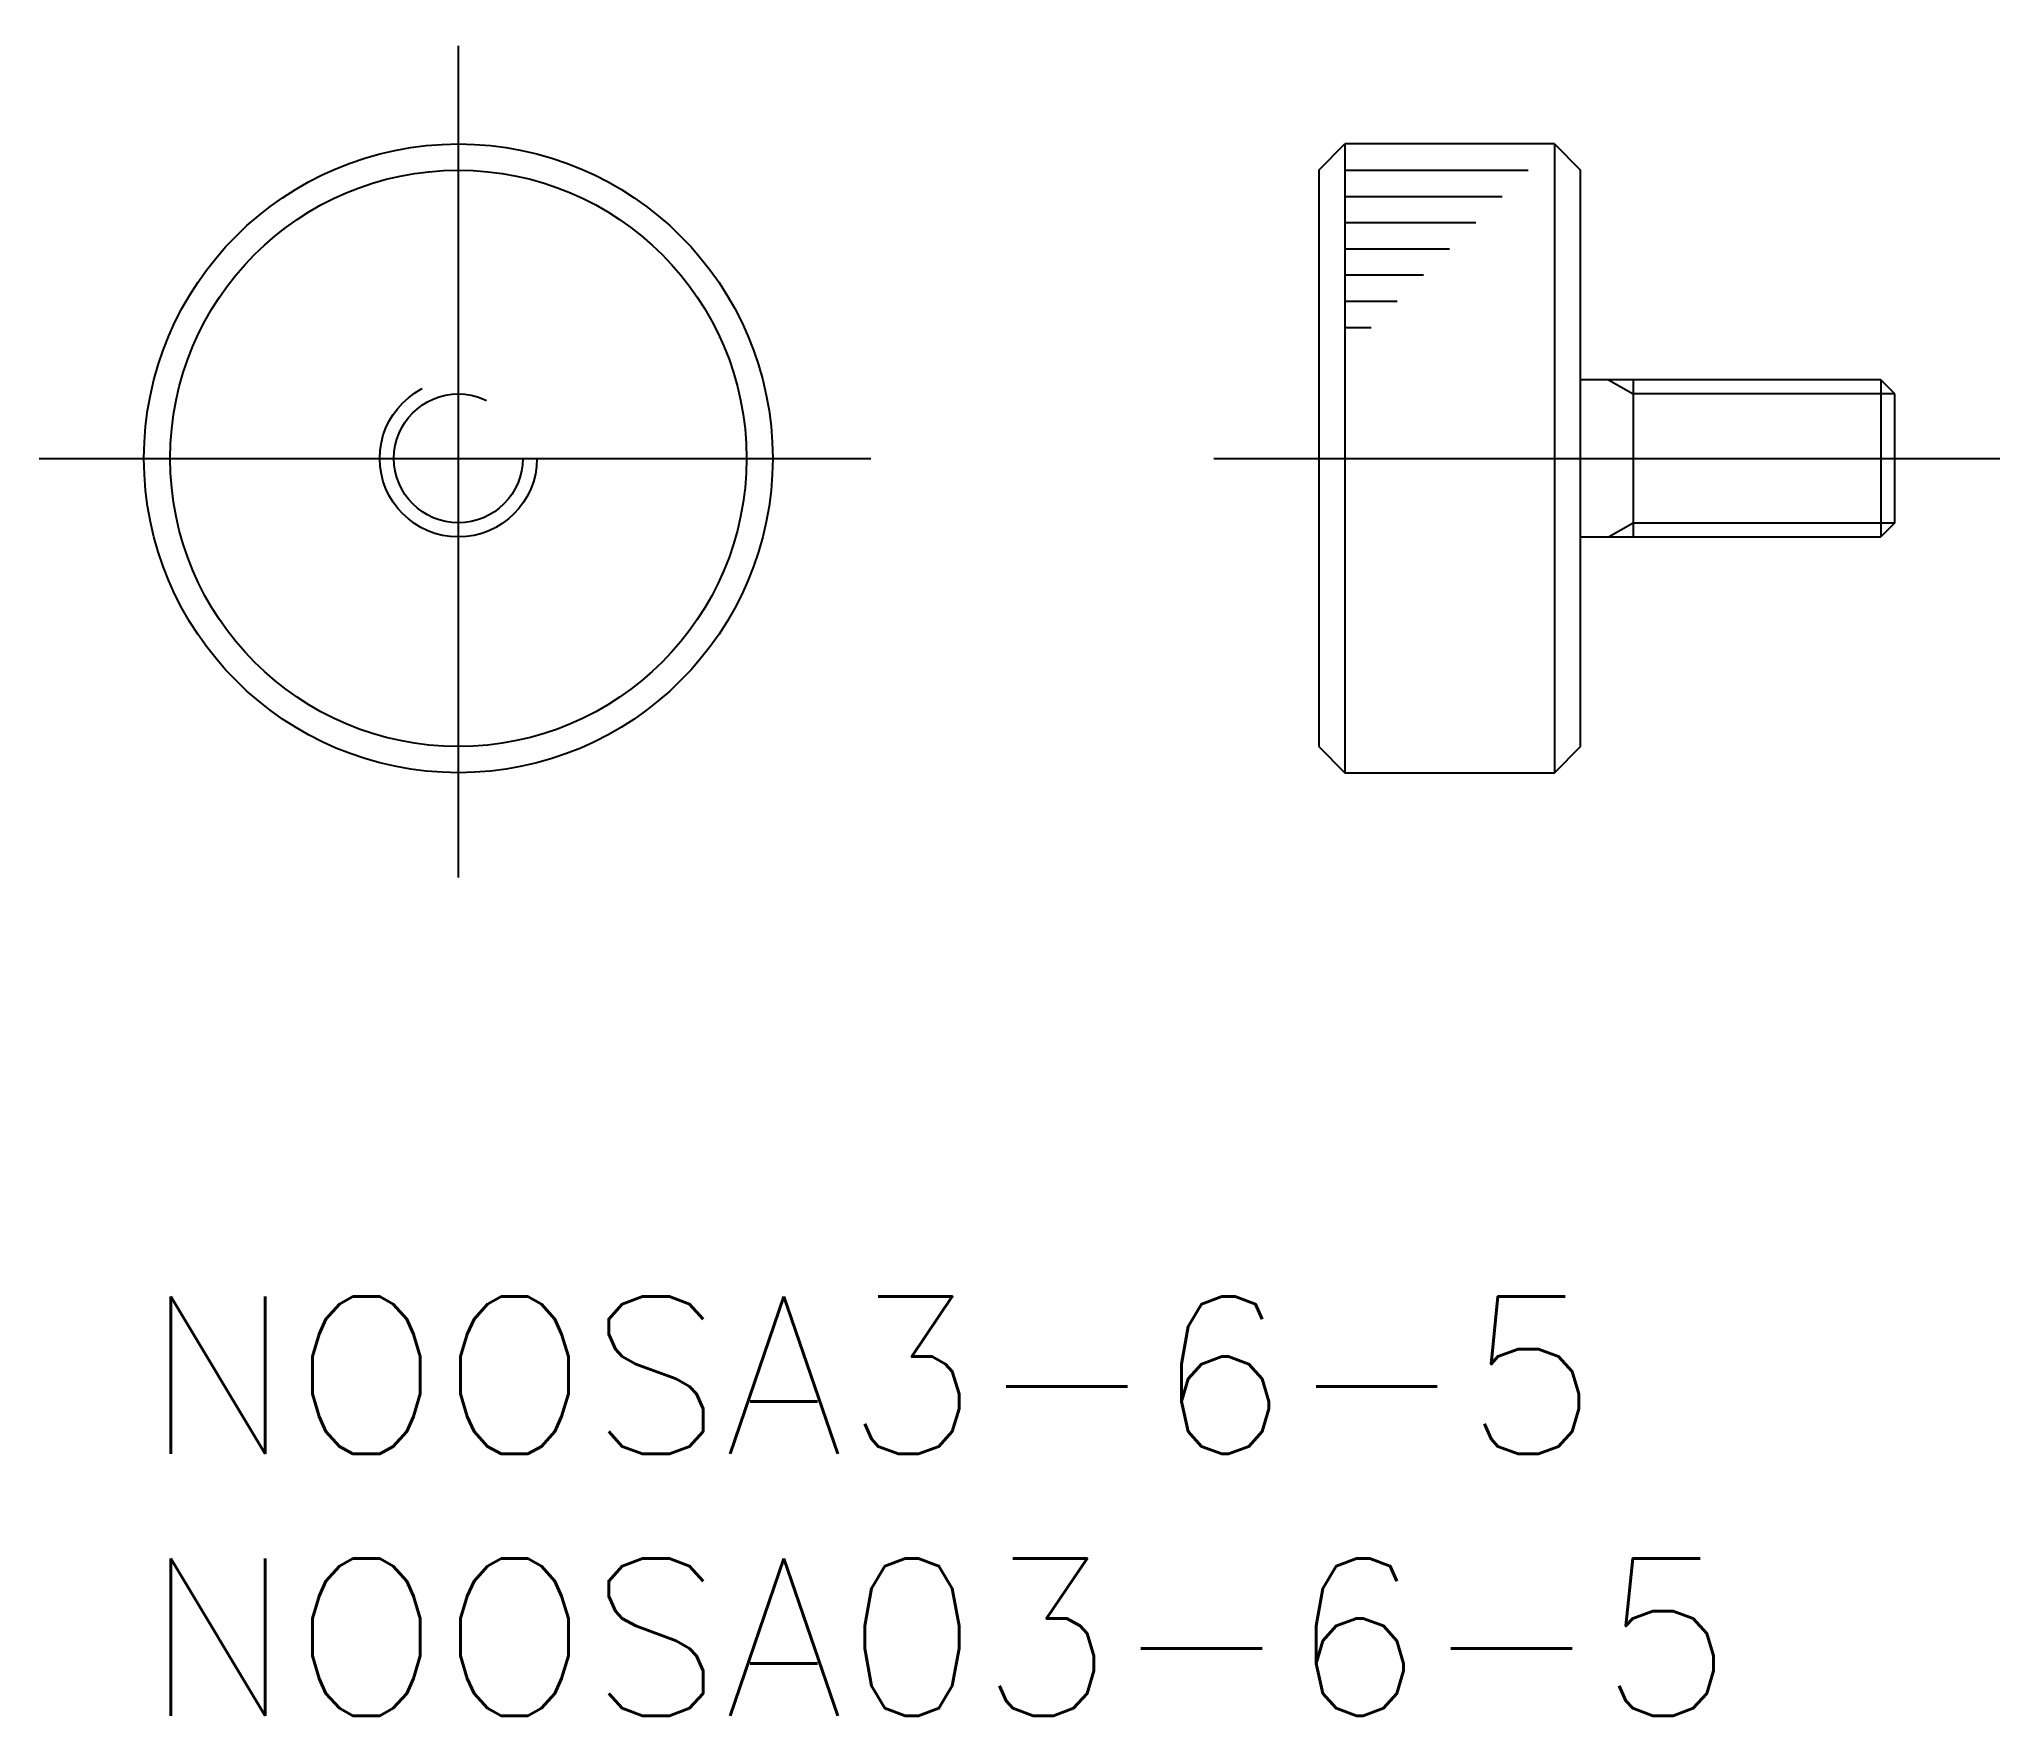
# Model space of a CAD drawing. Extents: x -2 to 35.4, y -8 to 24.
import ezdxf

# ---------------------------------------------------------------- set-up
doc = ezdxf.new("R2010")
doc.units = 0
doc.header["$LTSCALE"] = 0.5
doc.linetypes.add('CENTER', pattern=[50.8, 31.75, -6.35, 6.35, -6.35])
doc.linetypes.add('DASHED', pattern=[19.05, 12.7, -6.35])
for name, color, linetype in [('MSM_CENTER', 1, 'CENTER'), ('MSM_CONTINUOUS', 7, 'CONTINUOUS'), ('MSM_DASHED', 4, 'DASHED'), ('MSM_NARROW', 5, 'CONTINUOUS'), ('MSM_PART_NUMBER', 7, 'CONTINUOUS')]:
    doc.layers.add(name, color=color, linetype=linetype)
doc.styles.get("Standard").update_dxf_attribs({"font": 'txt.shx', "height": 3, "bigfont": 'bigfont.shx'})

# ---------------------------------------------------------------- blocks, each defined once
blk = doc.blocks.new('*U2')
at = {"layer": 'MSM_PART_NUMBER'}
blk.add_text('NOOSA3-6-5', height=3, dxfattribs=at).set_placement((0, -3))
blk = doc.blocks.new('*U3')
at = {"layer": 'MSM_PART_NUMBER'}
blk.add_text('NOOSA03-6-5', height=3, dxfattribs=at).set_placement((0, -8))

msp = doc.modelspace()

# ---------------------------------------------------------------- linework, layer by layer
at = {"layer": 'MSM_CENTER'}
for p, q in [((6, 8), (6, 24)), ((-2, 16), (14, 16)), ((20.421, 16), (35.421, 16))]:
    msp.add_line(p, q, dxfattribs=at)
at = {"layer": 'MSM_CONTINUOUS'}
for p, q in [((22.421, 21.5), (22.921, 22)), ((22.921, 22), (22.921, 10)), ((26.921, 22), (22.921, 22)), ((26.921, 22), (26.921, 10)), ((26.921, 22), (27.421, 21.5)), ((22.421, 21.5), (22.421, 10.5)), ((27.421, 10.5), (27.421, 21.5)), ((33.15, 17.5), (27.421, 17.5)), ((28.421, 17.5), (28.421, 14.5)), ((33.421, 17.229), (33.15, 17.5)), ((33.15, 17.5), (33.15, 14.5)), ((33.421, 14.771), (33.421, 17.229)), ((33.421, 14.771), (33.15, 14.5)), ((27.421, 14.5), (33.15, 14.5)), ((22.421, 10.5), (22.921, 10)), ((26.921, 10), (27.421, 10.5)), ((22.921, 10), (26.921, 10))]:
    msp.add_line(p, q, dxfattribs=at)
for radius in [6, 5.5]:
    msp.add_circle((6, 16), radius, dxfattribs=at)
at = {"layer": 'MSM_DASHED'}
for radius in [1.5, 1.229]:
    msp.add_circle((6, 16), radius, dxfattribs=at)
at = {"layer": 'MSM_NARROW'}
for p, q in [((22.921, 21.5), (26.421, 21.5)), ((22.921, 21), (25.921, 21)), ((22.921, 20.5), (25.421, 20.5)), ((22.921, 20), (24.921, 20)), ((22.921, 19.5), (24.421, 19.5)), ((22.921, 19), (23.921, 19)), ((22.921, 18.5), (23.421, 18.5)), ((27.952, 17.5), (28.421, 17.229)), ((33.421, 17.229), (28.421, 17.229)), ((27.952, 14.5), (28.421, 14.771)), ((28.421, 14.771), (33.421, 14.771))]:
    msp.add_line(p, q, dxfattribs=at)

# ---------------------------------------------------------------- block references
at = {"layer": 'MSM_CONTINUOUS'}
for name in ['*U2', '*U3']:
    msp.add_blockref(name, (0, 0), dxfattribs=at)

doc.saveas('drawing.dxf')
